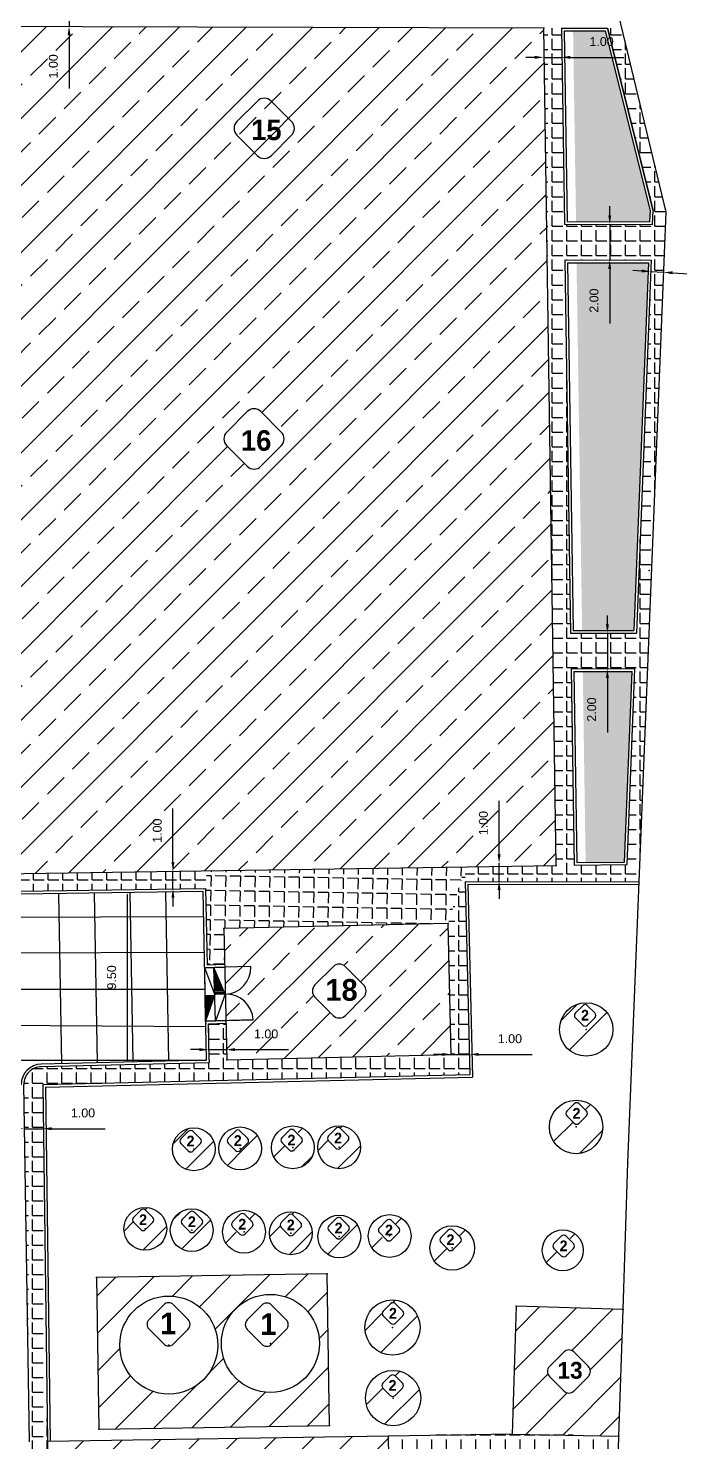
# Model space of a CAD drawing. Header units: inches. Extents: x 17 to 217, y 4 to 204.
# Drawn here: x 110.5 to 147.1, y 73.5 to 152.8 of the extents above; entities that cross this region are included whole.
import ezdxf

# ---------------------------------------------------------------- set-up
doc = ezdxf.new("R2010")
doc.units = ezdxf.units.IN
doc.header["$MEASUREMENT"] = 0
doc.layers.add('TEXT', color=6, linetype='Continuous')
doc.styles.add('Annotative', font='arial.ttf')
doc.styles.add('ROMANTIC', font='romab___.ttf')
doc.styles.get("Standard").update_dxf_attribs({"font": 'arial.ttf'})
doc.dimstyles.new('ahmed', dxfattribs={"dimtxt": 0.3, "dimasz": 0.1, "dimexe": 1.25, "dimexo": 0.625, "dimtad": 1, "dimdsep": 46, "dimlunit": 6, "dimtxsty": 'Standard', "dimcen": 2.5, "dimse1": 1, "dimse2": 1, "dimclrd": 5, "dimclre": 5, "dimclrt": 6, "dimadec": 0, "dimazin": 0, "dimtfac": 1, "dimtix": 1, "dimtmove": 0, "dimatfit": 2, "dimfxl": 1, "dimtolj": 1, "dimtzin": 0, "dimarcsym": 0})
doc.dimstyles.new('basem', dxfattribs={"dimtxt": 1.5, "dimasz": 0.5, "dimexe": 1.25, "dimexo": 0.625, "dimtad": 1, "dimzin": 1, "dimdsep": 46, "dimlunit": 6, "dimtxsty": 'Standard', "dimcen": 0.3, "dimse1": 1, "dimse2": 1, "dimadec": 0, "dimazin": 0, "dimtfac": 1, "dimtmove": 0, "dimatfit": 3, "dimfxl": 1, "dimtolj": 1, "dimtzin": 0, "dimarcsym": 0})
pattern_1 = [(45, (789.4542, 129.9865), (-1.873833, 1.873833), []), (45, (791.328, 129.9865), (-1.873833, 1.873833), [1.325, -0.6625])]
pattern_2 = [(90, (54.7989, -47.3714), (-0.825, 5e-17), [0.6, -0.225]), (180, (54.7989, -47.3714), (-1e-16, -0.825), [0.6, -0.225])]
pattern_3 = [(181.57273, (4.92439, 172.28618), (-0.001715366, 0.062476456), [])]
pattern_4 = [(0, (-17.9424, -42.48056), (0, 0.825), [0.6, -0.225]), (90, (-17.9424, -42.48056), (-0.825, 5e-17), [0.6, -0.225])]
pattern_5 = [(0, (-153.7837, -95.0855), (0, 0.825), [0.6, -0.225]), (90, (-153.7837, -95.0855), (-0.825, 5e-17), [0.6, -0.225])]

# ---------------------------------------------------------------- blocks, each defined once
blk = doc.blocks.new('*D96')
at = {"color": 5, "lineweight": -2, "transparency": 16777216}
blk.add_line((116.088, 94.923), (116.088, 104.23), dxfattribs=at)
at = {"color": 5, "transparency": 16777216}
for points in [[(116.072, 104.23), (116.105, 104.23), (116.088, 104.33)], [(116.072, 94.923), (116.105, 94.923), (116.088, 94.823)]]:
    blk.add_solid(points, dxfattribs=at)
at = {"layer": 'Defpoints', "color": 0, "transparency": 16777216}
for p in [(115.747, 104.33, 0.036), (116.088, 104.33), (115.889, 94.823, 0.036)]:
    blk.add_point(p, dxfattribs=at)
at = {"color": 6, "transparency": 16777216, "insert": (115.208, 99.576), "char_height": 0.3, "attachment_point": 5, "rotation": 90, "style": 'Annotative'}
blk.add_mtext('\\A1;{\\H1.66667x;9.50}', dxfattribs=at)
blk = doc.blocks.new('*D68')
at = {"color": 0, "lineweight": -2, "transparency": 16777216}
for p, q in [((143.157, 142.304), (143.157, 142.804)), ((143.157, 141.804), (143.157, 139.793)), ((143.157, 139.293), (143.157, 136.237))]:
    blk.add_line(p, q, dxfattribs=at)
at = {"color": 0, "transparency": 16777216}
for points in [[(143.073, 142.304), (143.24, 142.304), (143.157, 141.804)], [(143.073, 139.293), (143.24, 139.293), (143.157, 139.793)]]:
    blk.add_solid(points, dxfattribs=at)
at = {"layer": 'Defpoints', "color": 0, "transparency": 16777216}
for p in [(143.157, 141.804), (143.157, 139.793), (143.157, 139.793)]:
    blk.add_point(p, dxfattribs=at)
at = {"color": 0, "transparency": 16777216, "insert": (142.276, 137.515), "char_height": 1.5, "width": 1.20475, "attachment_point": 5, "rotation": 90, "style": 'Annotative'}
blk.add_mtext('\\A1;{\\H0.33333x;2.00}', dxfattribs=at)
blk = doc.blocks.new('*D69')
at = {"color": 0, "lineweight": -2, "transparency": 16777216}
for p, q in [((143.026, 119.372), (143.026, 119.872)), ((143.026, 118.872), (143.026, 116.867)), ((143.026, 116.367), (143.026, 113.312))]:
    blk.add_line(p, q, dxfattribs=at)
at = {"color": 0, "transparency": 16777216}
for points in [[(142.942, 119.372), (143.109, 119.372), (143.026, 118.872)], [(142.942, 116.367), (143.109, 116.367), (143.026, 116.867)]]:
    blk.add_solid(points, dxfattribs=at)
at = {"layer": 'Defpoints', "color": 0, "transparency": 16777216}
for p in [(143.026, 118.872), (143.026, 116.867), (143.026, 116.867)]:
    blk.add_point(p, dxfattribs=at)
at = {"color": 0, "transparency": 16777216, "insert": (142.146, 114.589), "char_height": 1.5, "attachment_point": 5, "rotation": 90, "style": 'Annotative'}
blk.add_mtext('\\A1;{\\H0.33333x;2.00}', dxfattribs=at)
blk = doc.blocks.new('*D70')
at = {"color": 0, "lineweight": -2, "transparency": 16777216}
for p, q in [((144.948, 139.175), (144.449, 139.205)), ((145.447, 139.146), (146.183, 139.103)), ((146.682, 139.074), (149.729, 138.896))]:
    blk.add_line(p, q, dxfattribs=at)
at = {"color": 0, "transparency": 16777216}
for points in [[(144.953, 139.259), (144.943, 139.092), (145.447, 139.146)], [(146.687, 139.157), (146.677, 138.991), (146.183, 139.103)]]:
    blk.add_solid(points, dxfattribs=at)
at = {"layer": 'Defpoints', "color": 0, "transparency": 16777216}
for p in [(145.484, 139.784, 0.071), (146.22, 139.741, 0.058), (146.183, 139.103)]:
    blk.add_point(p, dxfattribs=at)
at = {"color": 0, "transparency": 16777216, "insert": (148.507, 139.849), "char_height": 1.5, "attachment_point": 5, "rotation": 356.65533, "style": 'Annotative'}
blk.add_mtext('\\A1;{\\H0.33333x;0.75}', dxfattribs=at)
blk = doc.blocks.new('*D71')
at = {"color": 0, "lineweight": -2, "transparency": 16777216}
for p, q in [((138.949, 151.153), (138.449, 151.153)), ((139.449, 151.153), (140.449, 151.153)), ((140.949, 151.153), (143.949, 151.153))]:
    blk.add_line(p, q, dxfattribs=at)
at = {"color": 0, "transparency": 16777216}
for points in [[(138.949, 151.237), (138.949, 151.07), (139.449, 151.153)], [(140.949, 151.237), (140.949, 151.07), (140.449, 151.153)]]:
    blk.add_solid(points, dxfattribs=at)
at = {"layer": 'Defpoints', "color": 0, "transparency": 16777216}
for p in [(139.449, 151.153), (140.449, 151.153), (140.449, 151.153)]:
    blk.add_point(p, dxfattribs=at)
at = {"color": 0, "transparency": 16777216, "insert": (142.699, 152.034), "char_height": 1.5, "attachment_point": 5, "style": 'Annotative'}
blk.add_mtext('\\A1;{\\H0.33333x;1.00}', dxfattribs=at)
blk = doc.blocks.new('*D77')
at = {"color": 0, "lineweight": -2, "transparency": 16777216}
for p, q in [((112.815, 154.431), (112.815, 154.931)), ((112.815, 153.931), (112.815, 152.897)), ((112.815, 152.397), (112.815, 149.397))]:
    blk.add_line(p, q, dxfattribs=at)
at = {"color": 0, "transparency": 16777216}
for points in [[(112.732, 154.431), (112.898, 154.431), (112.815, 153.931)], [(112.732, 152.397), (112.898, 152.397), (112.815, 152.897)]]:
    blk.add_solid(points, dxfattribs=at)
at = {"layer": 'Defpoints', "color": 0, "transparency": 16777216}
for p in [(112.815, 153.931), (112.815, 152.897), (112.815, 152.897)]:
    blk.add_point(p, dxfattribs=at)
at = {"color": 0, "transparency": 16777216, "insert": (111.935, 150.647), "char_height": 1.5, "attachment_point": 5, "rotation": 90, "style": 'Annotative'}
blk.add_mtext('\\A1;{\\H0.33333x;1.00}', dxfattribs=at)
blk = doc.blocks.new('*D110')
at = {"color": 0, "lineweight": -2, "transparency": 16777216}
for p, q in [((120.134, 95.525), (119.634, 95.525)), ((120.634, 95.525), (121.623, 95.525)), ((122.123, 95.525), (125.123, 95.525))]:
    blk.add_line(p, q, dxfattribs=at)
at = {"color": 0, "transparency": 16777216}
for points in [[(120.134, 95.609), (120.134, 95.442), (120.634, 95.525)], [(122.123, 95.609), (122.123, 95.442), (121.623, 95.525)]]:
    blk.add_solid(points, dxfattribs=at)
at = {"layer": 'Defpoints', "color": 0, "transparency": 16777216}
for p in [(120.634, 96.967, 0.036), (121.623, 96.967, 0.036), (121.623, 95.525)]:
    blk.add_point(p, dxfattribs=at)
at = {"color": 0, "transparency": 16777216, "insert": (123.873, 96.406), "char_height": 1.5, "attachment_point": 5, "style": 'Annotative'}
blk.add_mtext('\\A1;{\\H0.33333x;1.00}', dxfattribs=at)
blk = doc.blocks.new('*D84')
at = {"color": 0, "lineweight": -2, "transparency": 16777216}
for p, q in [((118.646, 106.051), (118.646, 109.05)), ((118.646, 104.55), (118.646, 105.551)), ((118.646, 104.05), (118.646, 103.55))]:
    blk.add_line(p, q, dxfattribs=at)
at = {"color": 0, "transparency": 16777216}
for points in [[(118.562, 106.051), (118.729, 106.051), (118.646, 105.551)], [(118.562, 104.05), (118.729, 104.05), (118.646, 104.55)]]:
    blk.add_solid(points, dxfattribs=at)
at = {"layer": 'Defpoints', "color": 0, "transparency": 16777216}
for p in [(118.646, 105.551), (120.498, 105.551, 0.036), (120.498, 104.55, 0.036)]:
    blk.add_point(p, dxfattribs=at)
at = {"color": 0, "transparency": 16777216, "insert": (117.765, 107.8), "char_height": 1.5, "attachment_point": 5, "rotation": 90, "style": 'Annotative'}
blk.add_mtext('\\A1;{\\H0.33333x;1.00}', dxfattribs=at)
blk = doc.blocks.new('*D112')
at = {"color": 0, "lineweight": -2, "transparency": 16777216}
for p, q in [((109.775, 91.094), (109.275, 91.094)), ((110.275, 91.094), (111.348, 91.094)), ((111.848, 91.094), (114.848, 91.094))]:
    blk.add_line(p, q, dxfattribs=at)
at = {"color": 0, "transparency": 16777216}
for points in [[(109.775, 91.178), (109.775, 91.011), (110.275, 91.094)], [(111.848, 91.178), (111.848, 91.011), (111.348, 91.094)]]:
    blk.add_solid(points, dxfattribs=at)
at = {"layer": 'Defpoints', "color": 0, "transparency": 16777216}
for p in [(110.275, 93.562, 0.036), (111.348, 93.563, 0.036), (111.348, 91.094)]:
    blk.add_point(p, dxfattribs=at)
at = {"color": 0, "transparency": 16777216, "insert": (113.598, 91.974), "char_height": 1.5, "attachment_point": 5, "style": 'Annotative'}
blk.add_mtext('\\A1;{\\H0.33333x;1.00}', dxfattribs=at)
blk = doc.blocks.new('*D85')
at = {"color": 0, "lineweight": -2, "transparency": 16777216}
for p, q in [((133.767, 95.256), (133.267, 95.256)), ((134.267, 95.256), (135.305, 95.256)), ((135.805, 95.256), (138.805, 95.256))]:
    blk.add_line(p, q, dxfattribs=at)
at = {"color": 0, "transparency": 16777216}
for points in [[(133.767, 95.34), (133.767, 95.173), (134.267, 95.256)], [(135.805, 95.34), (135.805, 95.173), (135.305, 95.256)]]:
    blk.add_solid(points, dxfattribs=at)
at = {"layer": 'Defpoints', "color": 0, "transparency": 16777216}
for p in [(134.267, 96.382, 0.036), (135.305, 95.256, 0.036), (135.305, 95.256)]:
    blk.add_point(p, dxfattribs=at)
at = {"color": 0, "transparency": 16777216, "insert": (137.555, 96.136), "char_height": 1.5, "attachment_point": 5, "style": 'Annotative'}
blk.add_mtext('\\A1;{\\H0.33333x;1.00}', dxfattribs=at)
blk = doc.blocks.new('*D86')
at = {"color": 0, "lineweight": -2, "transparency": 16777216}
for p, q in [((136.948, 106.475), (136.948, 109.475)), ((136.948, 104.975), (136.948, 105.975)), ((136.948, 104.475), (136.948, 103.975))]:
    blk.add_line(p, q, dxfattribs=at)
at = {"color": 0, "transparency": 16777216}
for points in [[(136.865, 106.475), (137.032, 106.475), (136.948, 105.975)], [(136.865, 104.475), (137.032, 104.475), (136.948, 104.975)]]:
    blk.add_solid(points, dxfattribs=at)
at = {"layer": 'Defpoints', "color": 0, "transparency": 16777216}
for p in [(136.948, 105.975), (136.948, 105.975), (136.948, 104.975)]:
    blk.add_point(p, dxfattribs=at)
at = {"color": 0, "transparency": 16777216, "insert": (136.068, 108.225), "char_height": 1.5, "attachment_point": 5, "rotation": 90, "style": 'Annotative'}
blk.add_mtext('\\A1;{\\H0.33333x;1.00}', dxfattribs=at)

msp = doc.modelspace()

# ---------------------------------------------------------------- hatches: boundary and pattern name
at = {"linetype": 'ByBlock', "ltscale": 50}
h = msp.add_hatch(dxfattribs=at)
h.set_pattern_fill('ANSI33', color=256, scale=10.6)
h.set_pattern_definition(pattern_1)
h.paths.add_polyline_path([(65.634, 181.899), (65.754, 171.9), (89.052, 172.18), (88.932, 182.179)])
h.paths.add_polyline_path([(77.069, 176.895), (76.043, 177.921, 0.414214), (75.359, 177.921), (74.333, 176.895, 0.414214), (74.333, 176.211), (75.359, 175.186, 0.414214), (76.043, 175.186), (77.069, 176.211, 0.414214)], flags=16)
h.paths.add_polyline_path([(116.586, 170.286), (131.986, 170.395), (131.901, 182.393), (116.501, 182.385)])
h.paths.add_polyline_path([(123.052, 176.309), (124.077, 175.283, 0.414214), (124.761, 175.283), (125.787, 176.309, 0.414214), (125.787, 176.993), (124.761, 178.019, 0.414214), (124.077, 178.019), (123.052, 176.993, 0.414214)], flags=16)
h.paths.add_polyline_path([(77.346, 85.466), (77.352, 78.036), (82.452, 78.04), (82.446, 85.47)])
h.paths.add_polyline_path([(81.59, 81.633), (79.88, 79.924), (78.171, 81.633), (79.88, 83.343)], flags=16)
h.paths.add_polyline_path([(74.616, 175.701), (77.02, 175.701), (77.02, 177.561), (74.616, 177.561)], flags=24)
h.paths.add_polyline_path([(123.255, 175.764), (125.675, 175.764), (125.675, 177.672), (123.255, 177.672)], flags=24)
h.paths.add_polyline_path([(78.823, 80.856), (81.102, 80.856), (81.102, 82.632), (78.823, 82.632)], flags=24)
h = msp.add_hatch()
h.set_pattern_fill('AR-SAND', color=256, scale=0.5)
h.set_pattern_definition([(37.5, (-153.7837, -95.0855), (-0.0314967, 0.9634119), [0, -0.76, 0, -0.85, 0, -0.8125]), (7.5, (-153.7837, -95.0855), (0.8848884, 1.411073), [0, -0.41, 0, -0.685, 0, -0.2625]), (327.5, (-154.3987, -95.0855), (1.557071, 0.0028295), [0, -0.25, 0, -0.9, 0, -1.175]), (317.5, (-154.3987, -95.0855), (1.5030633, 0.438838), [0, -0.125, 0, -0.59, 0, -0.675])])
h.paths.add_polyline_path([(138.86, 168.94), (133.635, 168.905), (133.718, 156.815), (141.856, 156.816)])
h.paths.add_polyline_path([(142.927, 152.637), (141.1, 152.637), (141.255, 142.571), (145.443, 142.571)])
h.paths.add_polyline_path([(145.443, 142.571), (141.255, 142.571), (141.263, 141.954), (145.415, 141.936)])
h.paths.add_polyline_path([(145.328, 139.635), (141.293, 139.649), (141.608, 119.032), (144.507, 119.016)])
h.paths.add_polyline_path([(144.417, 116.717), (141.644, 116.732), (141.805, 106.017), (143.993, 106.043)])
h = msp.add_hatch()
h.set_pattern_fill('ANGLE', color=256, scale=3)
h.set_pattern_definition([(0, (-15.4109, -134.2008), (0, 0.825), [0.6, -0.225]), (90, (-15.4109, -134.2008), (-0.825, 5e-17), [0.6, -0.225])])
edge = h.paths.add_edge_path()
edge.add_line((106.788, 105.348), (105.451, 105.329))
edge.add_arc((106.71, 105.641), 1.297, 193.92287, 273.42514)
edge.add_line((106.788, 104.347), (106.788, 105.348))
h.paths.add_polyline_path([(120.484, 105.55), (107.771, 105.361), (106.788, 105.348), (106.788, 104.347), (120.498, 104.55)])
h.paths.add_polyline_path([(107.059, 152.883), (107.022, 154.889), (104.729, 154.889), (105.451, 105.329), (106.788, 105.348), (106.885, 105.349), (107.771, 105.362)])
h = msp.add_hatch(dxfattribs=at)
h.set_pattern_fill('ANSI33', color=256, scale=10.6)
h.set_pattern_definition(pattern_1)
h.paths.add_polyline_path([(107.771, 105.361), (140.158, 105.843), (139.449, 152.782), (107.059, 152.883)])
h.paths.add_polyline_path([(122.812, 131.294, -0.414214), (123.578, 131.294), (124.727, 130.145, -0.414214), (124.727, 129.379), (123.578, 128.23, -0.414214), (122.812, 128.23), (121.663, 129.379, -0.414214), (121.663, 130.145)], flags=16)
h.paths.add_polyline_path([(121.497, 102.307), (121.671, 94.959), (134.267, 95.256), (134.094, 102.604)])
h.paths.add_polyline_path([(127.636, 100.176, -0.414214), (128.32, 100.176), (129.346, 99.151, -0.414214), (129.346, 98.467), (128.32, 97.441, -0.414214), (127.636, 97.441), (126.61, 98.467, -0.414214), (126.61, 99.151)], flags=16)
h.paths.add_polyline_path([(122.156, 128.77), (124.447, 128.77), (124.447, 130.576), (122.156, 130.576)], flags=24)
h.paths.add_polyline_path([(126.886, 97.918), (129.305, 97.918), (129.305, 99.824), (126.886, 99.824)], flags=24)
h = msp.add_hatch()
h.set_pattern_fill('ANGLE', color=256, scale=3)
h.set_pattern_definition(pattern_5)
h.paths.add_polyline_path([(146.331, 142.474), (145.593, 142.567), (144.652, 118.866), (144.652, 118.866), (144.573, 116.866), (144.137, 105.895), (144.812, 104.912)])
h.paths.add_polyline_path([(144.652, 118.866), (140.962, 118.875), (140.992, 116.875), (144.572, 116.866)])
h.paths.add_polyline_path([(140.992, 116.875), (140.962, 118.875), (140.449, 152.782), (139.449, 152.782), (140.158, 105.843), (141.158, 105.858)])
h.paths.add_polyline_path([(145.558, 141.786), (140.615, 141.804), (140.641, 139.793), (145.482, 139.784), (145.511, 140.523)])
h.paths.add_polyline_path([(143.849, 152.782), (143.039, 152.782), (145.593, 142.567), (146.331, 142.474)])
h = msp.add_hatch()
h.set_pattern_fill('ANGLE', color=256, scale=3)
h.set_pattern_definition(pattern_4)
edge = h.paths.add_edge_path()
edge.add_arc((111.256, 93.582), 0.982, 90, 181.18559)
edge.add_line((110.275, 93.562), (111.348, 93.563))
edge.add_line((111.348, 93.563), (111.256, 94.564))
h.paths.add_polyline_path([(120.671, 94.782), (111.256, 94.564), (111.348, 93.563), (120.671, 93.785)])
h.paths.add_polyline_path([(121.622, 97.001), (120.634, 96.967), (120.671, 94.936), (120.671, 94.782), (121.671, 94.959)])
h.paths.add_polyline_path([(121.671, 94.959), (120.671, 94.782), (120.671, 93.785), (121.681, 93.809)])
h.paths.add_polyline_path([(134.267, 95.256), (121.671, 94.959), (121.681, 93.809), (135.305, 94.13)])
h.paths.add_polyline_path([(135.031, 105.767), (134.094, 102.604), (134.267, 95.256), (135.305, 94.13)])
h.paths.add_polyline_path([(111.348, 93.563), (110.275, 93.562), (110.599, 73.564), (111.6, 73.554)])
h = msp.add_hatch()
h.set_pattern_fill('ANGLE', color=256, scale=3, angle=179)
h.set_pattern_definition([(179, (-17.9424, -42.48056), (-0.0143982, -0.8248743), [0.6, -0.225]), (269, (-17.9424, -42.48056), (0.8248743, -0.0143982), [0.6, -0.225])])
h.paths.add_polyline_path([(121.497, 102.307), (120.539, 102.285), (120.576, 100.27), (121.545, 100.299)])
h.paths.add_polyline_path([(135.031, 105.767), (120.533, 105.551), (120.539, 102.285), (134.094, 102.6)])
h = msp.add_hatch()
h.set_pattern_fill('ANGLE', color=256, scale=3)
h.set_pattern_definition(pattern_5)
h.paths.add_polyline_path([(144.137, 105.895), (135.031, 105.767), (135.05, 104.939), (144.812, 104.912)])
h = msp.add_hatch()
h.set_pattern_fill('ANSI31', color=256, scale=0.5, angle=-43.42727, style=0)
h.set_pattern_definition(pattern_3)
h.paths.add_polyline_path([(120.987, 98.623), (120.946, 100.122), (121.582, 98.63)])
h = msp.add_hatch()
h.set_pattern_fill('ANSI31', color=256, scale=0.5, angle=-43.42727, style=0)
h.set_pattern_definition(pattern_3)
h.paths.add_polyline_path([(120.481, 97.116), (120.454, 98.616), (120.987, 98.623)])
h = msp.add_hatch(dxfattribs=at)
h.set_pattern_fill('ANSI31', color=256, scale=12)
h.set_pattern_definition([(45, (789.4542, 129.9865), (-1.0606602, 1.0606602), [])])
h.paths.add_polyline_path([(121.582, 73.716), (111.6, 73.554), (112.013, 48.058), (121.582, 48.213)])
h.paths.add_polyline_path([(117.075, 62.296), (118.101, 61.27, -0.414214), (118.101, 60.586), (117.075, 59.56, -0.414214), (116.391, 59.56), (115.365, 60.586, -0.414214), (115.365, 61.27), (116.391, 62.296, -0.414214)], flags=16)
h.paths.add_polyline_path([(130.747, 73.865), (121.582, 73.716), (121.582, 48.213), (129.801, 48.346), (131.14, 49.684)])
h.paths.add_polyline_path([(126.283, 62.531), (127.309, 61.505, -0.414214), (127.309, 60.821), (126.283, 59.795, -0.414214), (125.599, 59.795), (124.573, 60.821, -0.414214), (124.573, 61.505), (125.599, 62.531, -0.414214)], flags=16)
h.paths.add_polyline_path([(115.879, 60.122), (117.398, 60.122), (117.398, 61.995), (115.879, 61.995)], flags=8)
h.paths.add_polyline_path([(125.087, 60.357), (126.606, 60.357), (126.606, 62.23), (125.087, 62.23)], flags=8)
h = msp.add_hatch()
h.set_pattern_fill('ANGLE', color=256, scale=3, angle=90)
h.set_pattern_definition(pattern_2)
h.paths.add_polyline_path([(131.715, 72.73), (130.747, 73.865), (131.161, 48.368), (132.108, 47.033)])
h.paths.add_polyline_path([(131.161, 48.368), (123.431, 48.243), (123.431, 46.893), (132.108, 47.033)])
h = msp.add_hatch()
h.set_pattern_fill('ANGLE', color=256, scale=3, angle=90)
h.set_pattern_definition(pattern_2)
h.paths.add_polyline_path([(131.715, 72.73), (130.747, 73.865), (131.161, 48.368), (132.108, 47.033)])
h.paths.add_polyline_path([(131.161, 48.368), (123.44, 48.243), (123.431, 46.893), (132.108, 47.033)])
h = msp.add_hatch()
h.set_pattern_fill('ANGLE', color=256, scale=3, angle=90)
h.set_pattern_definition(pattern_2)
h.paths.add_polyline_path([(143.673, 73.855), (137.673, 73.97), (140.46, 71.802), (143.11, 71.815)])
h.paths.add_polyline_path([(137.673, 73.97), (135.869, 72.793), (140.46, 71.802)])
h.paths.add_polyline_path([(137.673, 73.97), (130.747, 73.865), (131.715, 72.73), (135.869, 72.793)])
h.paths.add_polyline_path([(140.46, 71.802), (135.869, 72.793), (135.897, 69.885), (140.469, 69.902)])
h.paths.add_polyline_path([(143.464, 67.819), (143.13, 67.815), (141.28, 67.806), (141.332, 57.006), (141.341, 54.946)])
h.paths.add_polyline_path([(143.673, 73.855), (143.11, 71.815), (143.13, 67.817), (143.464, 67.819)])
h.paths.add_polyline_path([(141.332, 57.006), (136.022, 56.981), (136.043, 54.8), (141.332, 54.946)])
h.paths.add_polyline_path([(137.759, 61.839), (136.859, 61.835), (136.626, 61.839), (135.975, 61.839), (136.022, 56.981), (137.782, 56.989)])
h.paths.add_polyline_path([(143.464, 67.819), (141.341, 54.946), (141.657, 43.5), (142.687, 43.529)])
h = msp.add_hatch()
h.set_pattern_fill('ANGLE', color=256, scale=3)
h.set_pattern_definition(pattern_4)
h.paths.add_polyline_path([(111.6, 73.554), (110.6, 73.554), (110.996, 47.691), (112.013, 48.058)])

# ---------------------------------------------------------------- linework, layer by layer
for p, q in [((146.331, 142.474, 0.048), (136.708, 182.452)), ((140.449, 152.782, 0.036), (143.039, 152.782, 0.036)), ((140.449, 152.782, 0.036), (140.615, 141.804, 0.071)), ((140.6, 152.637, 0.035), (142.927, 152.637, -0.006)), ((140.6, 152.637, 0.035), (140.763, 141.954, 0.071)), ((145.443, 142.571, -0.036), (142.927, 152.637, -0.006)), ((143.039, 152.782, 0.036), (145.593, 142.567, 0.005)), ((145.593, 142.567, 0.005), (143.039, 152.782, 0.036)), ((140.763, 141.954, 0.071), (145.415, 141.936, 0.071)), ((144.17, 89.183), (146.331, 142.474, 0.048)), ((145.415, 141.936, 0.071), (145.443, 142.571, -0.036)), ((145.558, 141.786, 0.071), (145.593, 142.567, 0.005)), ((140.615, 141.804, 0.071), (145.558, 141.786, 0.071)), ((140.641, 139.793, 0.071), (140.962, 118.875, 0.107)), ((140.641, 139.793, 0.071), (145.484, 139.784, 0.071)), ((140.793, 139.642, 0.071), (141.108, 119.024, 0.106)), ((140.793, 139.642, 0.071), (145.328, 139.635, 0.178)), ((145.328, 139.635, 0.178), (144.507, 119.016, 0.106)), ((145.484, 139.784, 0.071), (144.652, 118.866, 0.107)), ((140.962, 118.875, 0.107), (144.652, 118.866, 0.107)), ((141.108, 119.024, 0.106), (144.507, 119.016, 0.106)), ((140.992, 116.883, 0.107), (144.573, 116.866, 0.107)), ((140.992, 116.875, 0.107), (141.158, 105.858, 0.036)), ((141.144, 116.725, 0.107), (144.417, 116.717, 0.141)), ((141.144, 116.725, 0.107), (141.305, 106.009, 0.036)), ((143.993, 106.043, 0.036), (144.417, 116.717, 0.141)), ((144.137, 105.895, 0.036), (144.573, 116.866, 0.107)), ((141.158, 105.858, 0.036), (144.137, 105.895, 0.036)), ((141.305, 106.009, 0.036), (143.993, 106.043, 0.036)), ((144.812, 104.912, 0.036), (135.05, 104.939, 0.036)), ((135.05, 104.939, 0.036), (135.305, 94.13, 0.036)), ((144.806, 104.76, 0.026), (135.198, 104.783, 0.026)), ((135.198, 104.783, 0.026), (135.459, 93.984, 0.036)), ((120.348, 104.548, 0.036), (106.788, 104.347, 0.036)), ((120.348, 104.398, 0.036), (106.788, 104.197, 0.036)), ((112.223, 104.265, 0.013), (112.396, 94.74, 0.013)), ((114.223, 104.297, 0.018), (114.397, 94.787, 0.018)), ((116.222, 104.33, 0.024), (116.395, 94.864, 0.024)), ((118.222, 104.363, 0.03), (118.395, 94.897, 0.03)), ((120.348, 104.548, 0.036), (120.498, 104.55, 0.036)), ((120.521, 94.932, 0.036), (120.348, 104.398, 0.036)), ((120.576, 100.27, 0.036), (120.498, 104.55, 0.036)), ((120.366, 102.977, 0.038), (98.19, 102.892, 0.068)), ((134.094, 102.6, 0.036), (134.094, 102.6, 0.036)), ((120.41, 100.977, 0.043), (98.355, 100.895, 0.071)), ((120.41, 100.977, 0.043), (98.355, 100.895, 0.071)), ((121.548, 100.149, 0.036), (120.426, 100.115, 0.036)), ((120.426, 100.115, 0.036), (121.548, 100.149, 0.036)), ((120.481, 97.116, 0.036), (120.426, 100.115, 0.036)), ((120.987, 98.623, 0.036), (120.426, 100.115, 0.036)), ((121.548, 100.299, 0.036), (120.573, 100.27, 0.036)), ((121.028, 97.123, 0.036), (120.946, 100.122, 0.036)), ((121.582, 98.63, 0.036), (120.946, 100.122, 0.036)), ((120.448, 98.892, 0.036), (98.367, 98.893, 0.07)), ((120.987, 98.623, 0.036), (120.481, 97.116, 0.036)), ((121.582, 98.63, 0.036), (121.028, 97.123, 0.036)), ((120.486, 96.809, 0.037), (97.312, 96.93, 0.036)), ((123.144, 97.196, 0.036), (120.481, 97.116, 0.036)), ((120.481, 97.116, 0.036), (121.62, 97.151, 0.036)), ((120.481, 97.116, 0.036), (120.484, 96.967, 0.036)), ((120.634, 96.967, 0.036), (121.622, 97.001, 0.036)), ((120.671, 94.936, 0.036), (120.634, 96.971, 0.036)), ((38.378, 94.973, 0.036), (120.521, 94.932, 0.036)), ((120.521, 94.932, 0.036), (111.256, 94.714, 0.036)), ((120.671, 94.782, 0.071), (111.256, 94.564, 0.071)), ((120.671, 94.936, 0.036), (120.671, 94.786, 0.036)), ((110.6, 73.536, 0.036), (110.275, 93.562, 0.036)), ((111.348, 93.563, 0.036), (135.305, 94.134, 0.036)), ((111.348, 93.563, 0.036), (111.6, 73.554, 0.036)), ((111.5, 93.424, 0.036), (135.459, 93.984, 0.036)), ((111.5, 93.424, 0.036), (111.75, 73.557, 0.036)), ((143.903, 80.952), (144.17, 89.183)), ((143.673, 73.855), (143.903, 80.952)), ((137.673, 73.97, 0.036), (130.747, 73.865, 0.036)), ((143.126, 57.015), (143.673, 73.855))]:
    msp.add_line(p, q)
for p, q in [((123.021, 100.194, 0.036), (121.548, 100.149, 0.036)), ((121.619, 97.15, 0.036), (123.144, 97.196, 0.036))]:
    msp.add_line(p, q, dxfattribs=at)
at = {"linetype": 'Continuous', "ltscale": 50}
for p, q in [((140.42, 97.148), (141.346, 98.075)), ((140.888, 95.495), (142.999, 97.606)), ((141.783, 92.147), (142.084, 92.448)), ((128.032, 91.125), (128.147, 91.239)), ((140.009, 90.373), (141.099, 91.463)), ((118.661, 90.238), (119.26, 90.838)), ((119.278, 90.856), (119.523, 91.101)), ((119.371, 88.827), (120.934, 90.391)), ((122.651, 89.986), (123.379, 90.714)), ((125.665, 90.879), (125.907, 91.121)), ((126.786, 89.879), (127.351, 90.444)), ((141.46, 89.703), (142.754, 90.997)), ((121.698, 89.033), (122.642, 89.977)), ((124.298, 89.512), (124.923, 90.136)), ((125.857, 88.949), (126.47, 89.562)), ((127.884, 88.855), (129.171, 90.142)), ((117.09, 86.547), (117.215, 86.671)), ((118.648, 85.983), (119.116, 86.451)), ((125.315, 86.286), (125.445, 86.416)), ((115.899, 85.355), (116.409, 85.866)), ((116.951, 84.286), (118.284, 85.619)), ((119.13, 84.344), (120.755, 85.969)), ((122.932, 86.025), (123.252, 86.345)), ((124.077, 85.048), (124.666, 85.637)), ((127.321, 84.05), (128.983, 85.711)), ((131.137, 85.744), (131.47, 86.077)), ((121.605, 84.698), (122.199, 85.291)), ((125.183, 84.033), (126.46, 85.31)), ((129.806, 84.413), (130.395, 85.002)), ((134.703, 85.068), (135.054, 85.419)), ((140.934, 84.935), (141.202, 85.203)), ((133.308, 83.673), (134.019, 84.384)), ((139.595, 83.596), (140.192, 84.193)), ((114.368, 81.703), (115.432, 82.768)), ((114.402, 79.616), (117.589, 82.803)), ((118.615, 81.707), (119.745, 82.838)), ((120.136, 81.107), (121.901, 82.873)), ((121.012, 79.861), (124.058, 82.908)), ((124.948, 81.677), (126.214, 82.943)), ((126.218, 80.825), (127.316, 81.923)), ((130.973, 81.337), (131.124, 81.489)), ((137.789, 77.547), (141.279, 81.037)), ((137.86, 79.74), (139.224, 81.104)), ((141.021, 78.657), (143.334, 80.97)), ((129.423, 79.787), (130.393, 80.758)), ((130.302, 78.546), (132.366, 80.609)), ((126.848, 79.334), (127.35, 79.836)), ((142.061, 77.576), (143.851, 79.367)), ((114.436, 77.528), (115.669, 78.762)), ((120.678, 77.407), (121.492, 78.221)), ((124.042, 74.406), (127.384, 77.748)), ((114.47, 75.441), (116.269, 77.241)), ((119.729, 74.336), (122.344, 76.951)), ((131.114, 77.236), (131.377, 77.499)), ((137.718, 75.355), (139.69, 77.327)), ((140.522, 73.916), (143.78, 77.174)), ((115.416, 74.266), (117.515, 76.365)), ((117.573, 74.301), (119.969, 76.698)), ((121.885, 74.371), (123.835, 76.321)), ((129.496, 75.618), (130.43, 76.552)), ((130.521, 74.521), (132.474, 76.475)), ((138.44, 73.955), (140.771, 76.287)), ((126.198, 74.441), (127.418, 75.661)), ((142.603, 73.876), (143.709, 74.982))]:
    msp.add_line(p, q, dxfattribs=at)
at = {"elevation": 0.036}
for points in [[(139.449, 152.782), (107.059, 152.883), (107.771, 105.361), (140.158, 105.843), (139.449, 152.782)], [(134.094, 102.604), (121.497, 102.307), (121.671, 94.959), (134.267, 95.256), (134.094, 102.604)], [(127.299, 82.96), (114.351, 82.75), (114.489, 74.251), (127.437, 74.461), (127.299, 82.96)], [(143.903, 80.952), (137.906, 81.146), (137.673, 73.97), (143.673, 73.855)], [(130.747, 73.865), (111.6, 73.554), (112.013, 48.058), (131.161, 48.368), (130.747, 73.865)]]:
    msp.add_lwpolyline(points, dxfattribs=at)
for centre, radius in [((141.837, 96.657, 0.036), 1.5), ((141.267, 91.19, 0.036), 1.5), ((119.822, 89.939, 0.036), 1.2), ((122.422, 89.989, 0.036), 1.2), ((125.372, 90.047, 0.036), 1.2), ((127.974, 90.052, 0.036), 1.2), ((117.093, 85.477, 0.036), 1.2), ((119.698, 85.401, 0.036), 1.2), ((122.633, 85.317, 0.036), 1.2), ((125.263, 85.23, 0.036), 1.2), ((127.98, 85.053, 0.036), 1.2), ((130.805, 85.078, 0.036), 1.2), ((134.32, 84.407, 0.036), 1.25), ((140.524, 84.274, 0.036), 1.15), ((118.412, 78.964, 0.036), 2.75), ((124.112, 79.057, 0.036), 2.75), ((130.964, 79.947, 0.036), 1.55), ((131, 75.995, 0.036), 1.55)]:
    msp.add_circle(centre, radius)
at = {"linetype": 'ByBlock', "ltscale": 50}
for centre, start, end in [((121.522, 100.132, 0.036), 272.35304, 2.35304), ((121.646, 97.135, 0.036), 2.35304, 92.35304)]:
    msp.add_arc(centre, 1.5, start, end, dxfattribs=at)
for centre, radius, start, end in [((111.284, 93.555, 0.036), 1.159, 91.35038, 179.67946), ((111.256, 93.582, 0.071), 0.982, 90, 181.18559)]:
    msp.add_arc(centre, radius, start, end)
at = {"layer": 'TEXT'}
for points in [[(124.153, 145.64), (125.302, 146.789, 0.414214), (125.302, 147.555), (124.153, 148.703, 0.414214), (123.387, 148.703), (122.238, 147.555, 0.414214), (122.238, 146.789), (123.387, 145.64, 0.414214)], [(123.578, 128.23), (124.727, 129.379, 0.414214), (124.727, 130.145), (123.578, 131.294, 0.414214), (122.812, 131.294), (121.663, 130.145, 0.414214), (121.663, 129.379), (122.812, 128.23, 0.414214)], [(128.32, 97.441), (129.346, 98.467, 0.414214), (129.346, 99.151), (128.32, 100.176, 0.414214), (127.636, 100.176), (126.61, 99.151, 0.414214), (126.61, 98.467), (127.636, 97.441, 0.414214)], [(141.912, 96.896), (142.322, 97.306, 0.414214), (142.322, 97.58), (141.912, 97.99, 0.414214), (141.638, 97.99), (141.228, 97.58, 0.414214), (141.228, 97.306), (141.638, 96.896, 0.414214)], [(141.438, 91.398), (141.848, 91.808, 0.414214), (141.848, 92.081), (141.438, 92.492, 0.414214), (141.164, 92.492), (140.754, 92.081, 0.414214), (140.754, 91.808), (141.164, 91.398, 0.414214)], [(128.054, 90.011), (128.465, 90.422, 0.414214), (128.465, 90.695), (128.054, 91.105, 0.414214), (127.781, 91.105), (127.371, 90.695, 0.414214), (127.371, 90.422), (127.781, 90.011, 0.414214)], [(119.778, 89.845), (120.188, 90.255, 0.414214), (120.188, 90.529), (119.778, 90.939, 0.414214), (119.504, 90.939), (119.094, 90.529, 0.414214), (119.094, 90.255), (119.504, 89.845, 0.414214)], [(122.426, 89.87), (122.836, 90.28, 0.414214), (122.836, 90.554), (122.426, 90.964, 0.414214), (122.152, 90.964), (121.742, 90.554, 0.414214), (121.742, 90.28), (122.152, 89.87, 0.414214)], [(125.44, 89.903), (125.85, 90.313, 0.414214), (125.85, 90.587), (125.44, 90.997, 0.414214), (125.166, 90.997), (124.756, 90.587, 0.414214), (124.756, 90.313), (125.166, 89.903, 0.414214)], [(117.111, 85.435), (117.521, 85.845, 0.414214), (117.521, 86.119), (117.111, 86.529, 0.414214), (116.838, 86.529), (116.427, 86.119, 0.414214), (116.427, 85.845), (116.838, 85.435, 0.414214)], [(119.851, 85.323), (120.261, 85.733, 0.414214), (120.261, 86.006), (119.851, 86.417, 0.414214), (119.578, 86.417), (119.167, 86.006, 0.414214), (119.167, 85.733), (119.578, 85.323, 0.414214)], [(122.679, 85.184), (123.089, 85.595, 0.414214), (123.089, 85.868), (122.679, 86.278, 0.414214), (122.405, 86.278), (121.995, 85.868, 0.414214), (121.995, 85.595), (122.405, 85.184, 0.414214)], [(125.399, 85.143), (125.81, 85.553, 0.414214), (125.81, 85.827), (125.399, 86.237, 0.414214), (125.126, 86.237), (124.715, 85.827, 0.414214), (124.715, 85.553), (125.126, 85.143, 0.414214)], [(128.086, 84.967), (128.496, 85.377, 0.414214), (128.496, 85.65), (128.086, 86.061, 0.414214), (127.813, 86.061), (127.402, 85.65, 0.414214), (127.402, 85.377), (127.813, 84.967, 0.414214)], [(130.912, 84.855), (131.322, 85.266, 0.414214), (131.322, 85.539), (130.912, 85.95, 0.414214), (130.638, 85.95), (130.228, 85.539, 0.414214), (130.228, 85.266), (130.638, 84.855, 0.414214)], [(134.364, 84.313), (134.774, 84.723, 0.414214), (134.774, 84.997), (134.364, 85.407, 0.414214), (134.091, 85.407), (133.68, 84.997, 0.414214), (133.68, 84.723), (134.091, 84.313, 0.414214)], [(140.709, 83.966), (141.12, 84.377, 0.414214), (141.12, 84.65), (140.709, 85.06, 0.414214), (140.436, 85.06), (140.025, 84.65, 0.414214), (140.025, 84.377), (140.436, 83.966, 0.414214)], [(118.672, 79.031), (119.493, 79.852, 0.414214), (119.493, 80.399), (118.672, 81.22, 0.414214), (118.125, 81.22), (117.304, 80.399, 0.414214), (117.304, 79.852), (118.125, 79.031, 0.414214)], [(124.185, 79.013), (125.006, 79.834, 0.414214), (125.006, 80.381), (124.185, 81.201, 0.414214), (123.638, 81.201), (122.817, 80.381, 0.414214), (122.817, 79.834), (123.638, 79.013, 0.414214)], [(131.132, 80.188), (131.543, 80.598, 0.414214), (131.543, 80.872), (131.132, 81.282, 0.414214), (130.859, 81.282), (130.448, 80.872, 0.414214), (130.448, 80.598), (130.859, 80.188, 0.414214)], [(141.138, 76.388), (141.959, 77.209, 0.414214), (141.959, 77.756), (141.138, 78.577, 0.414214), (140.591, 78.577), (139.77, 77.756, 0.414214), (139.77, 77.209), (140.591, 76.388, 0.414214)], [(131.112, 76.144), (131.522, 76.555, 0.414214), (131.522, 76.828), (131.112, 77.238, 0.414214), (130.839, 77.238), (130.428, 76.828, 0.414214), (130.428, 76.555), (130.839, 76.144, 0.414214)]]:
    msp.add_lwpolyline(points, format="xyb", close=True, dxfattribs=at)
at = {"layer": 'TEXT', "linetype": 'Continuous'}
for p in [(139.449, 152.782, 0.036), (145.366, 122.392), (140.158, 105.843, 0.036), (121.497, 102.307, 0.036), (134.094, 102.604, 0.036), (141.837, 96.657, 0.036), (134.267, 95.256, 0.036), (121.671, 94.959, 0.036), (141.267, 91.19, 0.036), (119.822, 89.939, 0.036), (122.422, 89.989, 0.036), (125.372, 90.047, 0.036), (127.974, 90.052, 0.036), (144.17, 89.183), (117.093, 85.477, 0.036), (119.698, 85.401, 0.036), (122.633, 85.317, 0.036), (125.263, 85.23, 0.036), (127.98, 85.053, 0.036), (130.805, 85.078, 0.036), (134.32, 84.407, 0.036), (140.524, 84.274, 0.036), (114.351, 82.75, 0.036), (127.299, 82.96, 0.036), (137.906, 81.146, 0.036), (143.903, 80.952, 0.036), (130.964, 79.947, 0.036), (118.412, 78.964, 0.036), (124.112, 79.057, 0.036), (131, 75.995, 0.036), (114.489, 74.251, 0.036), (127.437, 74.461, 0.036), (130.747, 73.865, 0.036), (137.673, 73.97, 0.036), (143.673, 73.855, 0.036), (111.6, 73.554, 0.036)]:
    msp.add_point(p, dxfattribs=at)

# ---------------------------------------------------------------- texts
at = {"style": 'ROMANTIC'}
for s, height, p in [('15', 1.1503, (123.032, 146.51)), ('16', 1.1503, (122.457, 129.101)), ('18', 1.215, (127.203, 98.266)), ('1', 1.218, (117.926, 79.566)), ('1', 1.218, (123.548, 79.532)), ('13', 0.9458, (140.229, 77.075))]:
    msp.add_text(s, height=height, dxfattribs=at).set_placement(p)
at = {"linetype": 'Continuous', "style": 'ROMANTIC'}
for p in [(141.545, 97.154), (141.071, 91.655), (119.411, 90.102), (122.059, 90.127), (125.073, 90.161), (127.688, 90.269), (116.744, 85.692), (119.484, 85.58), (122.312, 85.442), (125.033, 85.4), (127.719, 85.224), (130.545, 85.113), (133.997, 84.57), (140.343, 84.224), (130.766, 80.445), (130.746, 76.402)]:
    msp.add_text('2', height=0.601, dxfattribs=at).set_placement(p)

# ---------------------------------------------------------------- dimensions: what is measured, and where the dimension line sits
for base, p1, p2, text, dimstyle, picture, middle in [((112.815, 152.897), (112.815, 153.931), (112.815, 152.897), '{\\H0.33333x;1.00}', 'basem', '*D77', (111.935, 150.647)), ((143.157, 139.793), (143.157, 141.804), (143.157, 139.793), '{\\H0.33333x;2.00}', 'basem', '*D68', (142.276, 137.515)), ((143.0258, 116.8672), (143.0258, 118.8716), (143.0258, 116.8672), '{\\H0.33333x;<>}', 'basem', '*D69', (142.1455, 114.5894)), ((136.948, 105.975), (136.948, 104.975), (136.948, 105.975), '{\\H0.33333x;<>}', 'basem', '*D86', (136.068, 108.225)), ((118.646, 105.551), (120.498, 104.55, 0.036), (120.498, 105.551, 0.036), '{\\H0.33333x;<>}', 'basem', '*D84', (117.765, 107.8)), ((116.088, 104.33), (115.889, 94.823, 0.036), (115.747, 104.33, 0.036), '{\\H1.66667x;9.50}', 'ahmed', '*D96', (115.208, 99.576))]:
    dim = msp.add_linear_dim(base=base, p1=p1, p2=p2, angle=90, text=text, dimstyle=dimstyle, override={"dimtxsty": 'Annotative'})
    dim.commit()
    dim.dimension.update_dxf_attribs({"geometry": picture, "text_midpoint": middle})
for base, p1, p2, text, picture, middle in [((140.449, 151.153), (139.449, 151.153), (140.449, 151.153), '{\\H0.33333x;<>}', '*D71', (142.699, 152.034)), ((121.623, 95.525), (120.634, 96.967, 0.036), (121.623, 96.967, 0.036), '{\\H0.33333x;1.00}', '*D110', (123.873, 96.406)), ((135.305, 95.256, 0.036), (134.267, 96.382, 0.071), (135.305, 95.256, 0.071), '{\\H0.33333x;1.00}', '*D85', (137.555, 96.136, 0.036)), ((111.348, 91.094), (110.275, 93.562, 0.036), (111.348, 93.563, 0.036), '{\\H0.33333x;1.00}', '*D112', (113.598, 91.974))]:
    dim = msp.add_linear_dim(base=base, p1=p1, p2=p2, text=text, dimstyle='basem', override={"dimtxsty": 'Annotative'})
    dim.commit()
    dim.dimension.update_dxf_attribs({"geometry": picture, "text_midpoint": middle})
dim = msp.add_aligned_dim(p1=(145.484, 139.784, 0.071), p2=(146.22, 139.741, 0.058), distance=-0.639, text='{\\H0.33333x;0.75}', dimstyle='basem', override={"dimtxsty": 'Annotative'})
dim.commit()
dim.dimension.update_dxf_attribs({"geometry": '*D70', "text_midpoint": (148.507, 139.849)})

doc.saveas('drawing.dxf')
